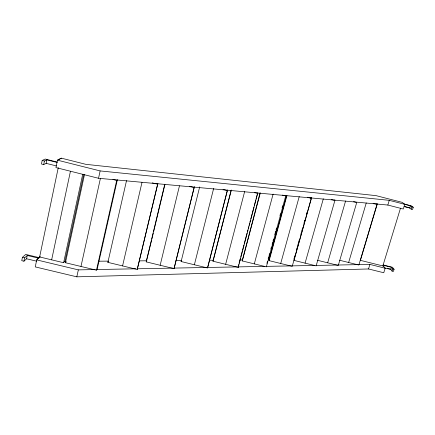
<?xml version="1.0" encoding="UTF-8"?>
<svg xmlns="http://www.w3.org/2000/svg" width="435" height="435" viewBox="0 0 435 435"><rect width="100%" height="100%" fill="white"/><g stroke="black" fill="none" stroke-linecap="round" stroke-linejoin="round"><path stroke-width="0.65" d="M199.66 186.968L181.112 261.533L207.593 267.982L227.489 189.954L207.712 267.046M257.759 192.765L238.239 267.384L212.998 261.212L231.154 190.198M39.808 257.797L25.714 254.415L22.435 257.33L21.75 260.674L23.936 261.201L26.595 258.781L27.269 255.47L38.628 258.2M57.039 162.021L45.229 159.047L42.173 160.488L41.455 164.017L43.696 164.582L46.164 163.359L56.496 165.952M23.936 261.201L24.621 257.852L27.269 255.47M43.696 164.582L44.419 161.048L46.882 159.868L57.219 162.472M46.164 163.359L46.882 159.868M58.268 167.638L39.634 256.954L63.624 262.718L64.967 261.196L83.737 174.31M51.645 259.842L70.416 171.385M63.624 262.718L82.666 174.473M96.461 270.184L116.71 180.367L117.363 179.753L97.206 269.091L96.461 270.184L65.429 262.729L84.531 174.386M40.047 256.683L36.714 259.896L35.257 266.905L76.81 276.834L78.344 269.879L95.292 269.564M98.527 178.274L387.835 205.048L403.305 209.017L404.746 204.314L402.25 202.378L376.09 195.647L85.815 164.327L61.395 158.166L57.453 160.189L55.919 167.578L98.527 178.274L100.142 170.922L389.254 200.334L410.357 205.771L411.869 206.924L413.25 207.277L412.559 209.518L411.178 209.164L409.672 207.995L404.126 206.571M80.97 266.465L100.425 178.372M137.226 269.45L157.829 183.559L137.226 269.45L107.875 262.359L126.536 180.563M122.572 265.91L142 182.363M174.049 268.634L194.314 186.871L174.049 268.634L146.214 261.881L164.762 184.233M151.532 240.463L146.214 261.881M151.848 239.141L153.272 233.198M153.588 231.882L164.947 184.348M160.156 265.263L179.459 185.848M194.374 264.763L213.656 188.437M212.998 261.212L231.328 190.068M225.634 264.301L244.698 191.389M238.733 264.534L238.239 267.384M239.076 263.229L240.463 258.009M240.805 256.704L242.192 251.484M242.54 250.179L243.921 244.959M244.269 243.654L247.036 233.22M247.379 231.915L247.901 229.957M248.244 228.652L248.766 226.695M249.108 225.39L249.63 223.432M249.973 222.127L250.495 220.17M250.837 218.865L252.224 213.645M252.566 212.34L253.953 207.12M254.301 205.815L255.682 200.595M256.03 199.29L257.411 194.07M260.016 193.031L242.235 260.918L266.35 266.84L285.719 195.897L285.485 195.342M242.235 260.918L260.309 192.922M181.112 261.533L181.362 260.625M254.312 263.882L273.115 194.086M266.916 263.365L267.454 261.408M268.167 258.787L268.705 256.824M269.058 255.519L269.597 253.556M270.847 248.978L271.38 247.015M272.098 244.399L272.631 242.436M272.99 241.126L273.523 239.168M274.773 234.59L275.665 231.317M276.024 230.012L276.557 228.049M279.95 215.619L280.488 213.656M282.092 207.772L282.63 205.809M286.529 195.679L268.993 259.853L269.145 260.647L292.228 266.334L311.313 198.257L310.976 197.713M269.145 260.647L286.948 195.527M280.705 263.496L299.231 196.566M293.935 258.988L294.843 255.747M296.474 249.913L297.018 247.966M297.747 245.378L298.29 243.431M298.655 242.137L299.198 240.191M300.835 234.356L301.379 232.415M301.743 231.115L302.651 227.875M303.918 223.34L304.826 220.099M306.463 214.265L307.007 212.323M310.818 198.713L311.183 197.414M311.509 197.936L294 260.402L316.136 265.867L334.912 200.426L334.493 199.899M305.082 263.137L323.314 198.86M327.658 262.805L345.586 200.981M348.636 262.495L366.254 202.944M376.46 203.797L377.009 204.303L358.853 265.035L339.675 260.271M377.384 203.629L360.425 260.353L382.844 265.932L400.504 208.175M368.532 268.966L369.908 264.415L385.154 268.21L383.762 272.75L368.532 268.966L76.81 276.834M387.835 205.048L389.254 200.334M383.164 266.405L383.496 265.328L383.208 264.958L392.435 267.259L394.077 269.281L393.409 271.445L392.049 271.108L390.728 269.444L384.812 267.971M390.728 269.444L391.391 267.297L383.496 265.328M409.672 207.995L410.357 205.771M392.049 271.108L392.718 268.939L391.391 267.297M411.178 209.164L411.869 206.924M107.875 262.359L108.527 261.359M65.429 262.729L66.038 262.022M40.042 256.688L36.709 259.912L78.344 269.879M61.395 158.166L57.458 160.172L100.142 170.922M96.652 269.537L135.976 268.797M137.335 268.776L172.592 268.112M173.946 268.09L264.806 266.389M266.16 266.361L314.983 265.448M316.337 265.421L369.908 264.415M64.826 261.495L66.185 261.484M98.745 261.201L108.244 261.12M139.45 260.853L146.916 260.788M176.088 260.538L181.515 260.489M209.327 260.25L213.4 260.217M239.854 259.989L242.567 259.961M268.351 259.744L269.705 259.728M22.435 257.33L24.621 257.852M26.595 258.781L36.676 261.196M387.166 268.254L391.119 269.238M317.642 260.326L338.278 265.437L356.749 202.438L353.579 201.628M392.718 268.939L394.077 269.281M152.223 182.852L157.426 184.163M42.173 160.488L44.419 161.048M112.904 179.41L116.71 180.367M254.665 192.52L257.873 193.336M222.97 189.394L227.461 190.535M189.606 186.321L194.119 187.463M331.171 199.475L334.912 200.426M307.404 197.256L311.313 198.257M282.494 195.076L285.719 195.897M403.887 203.939L411.379 205.864L413.25 207.277M404.458 206.478L410.074 207.919M373.121 203.308L377.009 204.303M382.979 265.393L385.154 268.21"/></g></svg>
